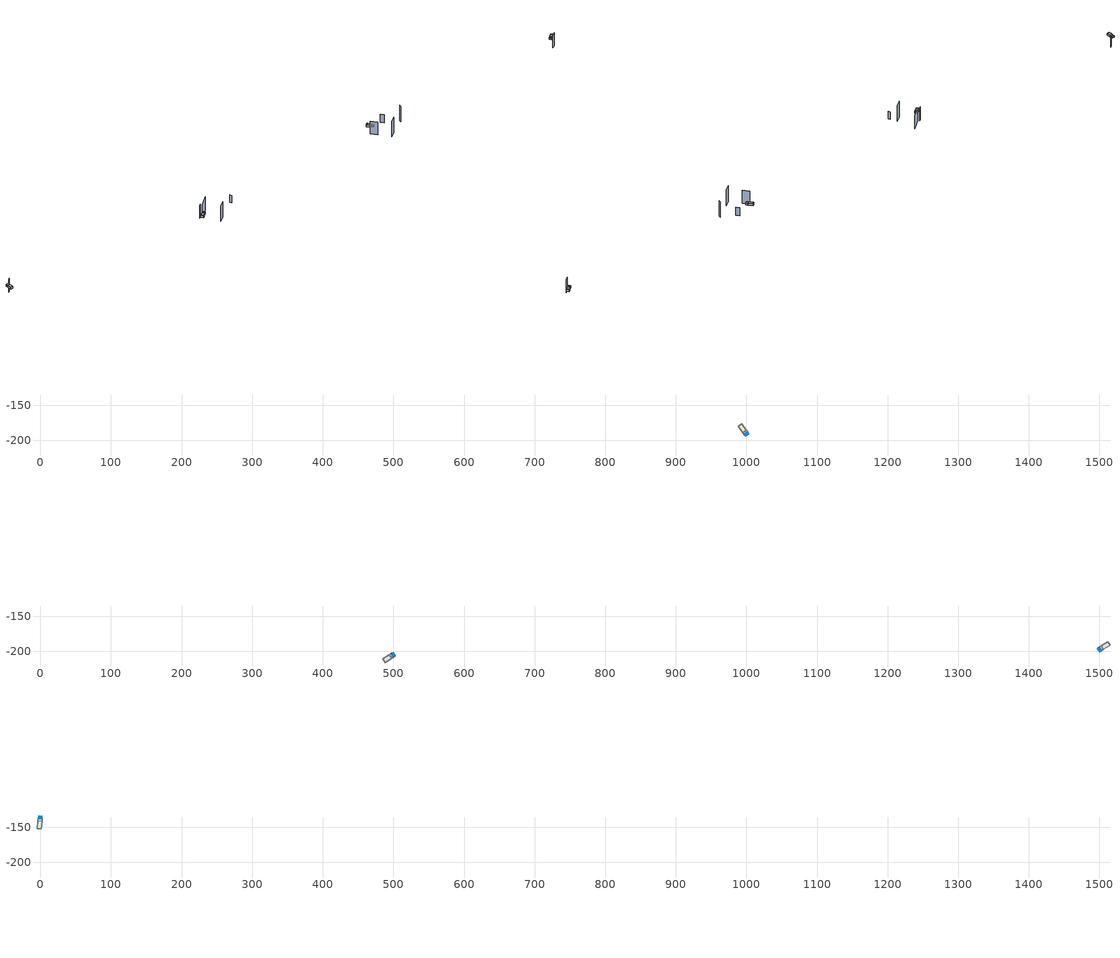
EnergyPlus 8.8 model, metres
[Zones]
2Perim
 floor adiabatic (115mmSandLimeBrick): 997.47,-192.74 994.82,-188.9 999.76,-185.49 1002.41,-189.33 z8.93
 wall outside (U0-5): 997.47,-192.74 1002.41,-189.33 z8.93:13.39
 wall to 2Core (115mmSandLimeBrick): 999.76,-185.49 994.82,-188.9 z8.93:13.39
 wall adiabatic (115mmSandLimeBrick): 1002.41,-189.33 999.76,-185.49 / 994.82,-188.9 997.47,-192.74 z8.93:13.39
 window (Single): 997.56,-192.68 1002.33,-189.39 z9.78:12.55
 ceiling adiabatic (115mmSandLimeBrick): 997.47,-192.74 1002.41,-189.33 1000.14,-186.04 995.2,-189.44 z13.39
 roof outside (U0-4): 995.2,-189.44 1000.14,-186.04 999.76,-185.49 994.82,-188.9 z13.39
2Core
 floor adiabatic (115mmSandLimeBrick): 994.82,-188.9 988.54,-179.78 993.48,-176.37 999.76,-185.49 z8.93
 wall adiabatic (115mmSandLimeBrick): 999.76,-185.49 993.48,-176.37 988.54,-179.78 994.82,-188.9 z8.93:13.39
 ceiling adiabatic (115mmSandLimeBrick): 994.82,-188.9 999.76,-185.49 994.38,-177.68 989.44,-181.08 z13.39
 roof outside (U0-4): 989.44,-181.08 994.38,-177.68 993.48,-176.37 988.54,-179.78 z13.39
1Perim
 floor adiabatic (115mmSandLimeBrick): 501.54,-207.24 497.62,-209.77 494.37,-204.72 498.29,-202.2 z13.39
 wall outside (U0-5): 501.54,-207.24 498.29,-202.2 z13.39:17.86
 wall to 1Core (115mmSandLimeBrick): 494.37,-204.72 497.62,-209.77 z13.39:17.86
 wall adiabatic (115mmSandLimeBrick): 498.29,-202.2 494.37,-204.72 / 497.62,-209.77 501.54,-207.24 z13.39:17.86
 window (Single): 501.49,-207.16 498.35,-202.28 z14.24:17.01
 ceiling adiabatic (115mmSandLimeBrick): 501.54,-207.24 498.29,-202.2 494.93,-204.36 498.18,-209.41 z17.86
 roof outside (U0-4): 498.18,-209.41 494.93,-204.36 494.37,-204.72 497.62,-209.77 z17.86
1Core
 floor adiabatic (115mmSandLimeBrick): 497.62,-209.77 488.31,-215.76 485.06,-210.72 494.37,-204.72 z13.39
 wall adiabatic (115mmSandLimeBrick): 494.37,-204.72 485.06,-210.72 488.31,-215.76 497.62,-209.77 z13.39:17.86
 ceiling adiabatic (115mmSandLimeBrick): 497.62,-209.77 494.37,-204.72 486.39,-209.86 489.64,-214.91 z17.86
 roof outside (U0-4): 489.64,-214.91 486.39,-209.86 485.06,-210.72 488.31,-215.76 z17.86
3Perim
 floor adiabatic (115mmSandLimeBrick): 1498.46,-194.56 1502.38,-192.03 1505.63,-197.08 1501.71,-199.6 z13.39
 wall outside (U0-5): 1498.46,-194.56 1501.71,-199.6 z13.39:17.86
 wall to 3Core (115mmSandLimeBrick): 1505.63,-197.08 1502.38,-192.03 z13.39:17.86
 wall adiabatic (115mmSandLimeBrick): 1501.71,-199.6 1505.63,-197.08 / 1502.38,-192.03 1498.46,-194.56 z13.39:17.86
 window (Single): 1498.51,-194.64 1501.65,-199.52 z14.24:17.01
 ceiling adiabatic (115mmSandLimeBrick): 1498.46,-194.56 1501.71,-199.6 1505.07,-197.44 1501.82,-192.39 z17.86
 roof outside (U0-4): 1501.82,-192.39 1505.07,-197.44 1505.63,-197.08 1502.38,-192.03 z17.86
3Core
 floor adiabatic (115mmSandLimeBrick): 1502.38,-192.03 1511.69,-186.04 1514.94,-191.08 1505.63,-197.08 z13.39
 wall adiabatic (115mmSandLimeBrick): 1505.63,-197.08 1514.94,-191.08 1511.69,-186.04 1502.38,-192.03 z13.39:17.86
 ceiling adiabatic (115mmSandLimeBrick): 1502.38,-192.03 1505.63,-197.08 1513.61,-191.94 1510.36,-186.89 z17.86
 roof outside (U0-4): 1510.36,-186.89 1513.61,-191.94 1514.94,-191.08 1511.69,-186.04 z17.86
0Perim
 floor adiabatic (115mmSandLimeBrick): 2.97,-137.03 2.44,-141.67 -3.52,-140.99 -2.99,-136.35 z17.86
 wall outside (U0-5): 2.97,-137.03 -2.99,-136.35 z17.86:22.32
 wall to 0Core (115mmSandLimeBrick): -3.52,-140.99 2.44,-141.67 z17.86:22.32
 wall adiabatic (115mmSandLimeBrick): -2.99,-136.35 -3.52,-140.99 / 2.44,-141.67 2.97,-137.03 z17.86:22.32
 window (Single): 2.87,-137.02 -2.89,-136.36 z18.71:21.48
 ceiling adiabatic (115mmSandLimeBrick): 2.97,-137.03 -2.99,-136.35 -3.44,-140.33 2.52,-141 z22.32
 roof outside (U0-4): 2.52,-141 -3.44,-140.33 -3.52,-140.99 2.44,-141.67 z22.32
0Core
 floor adiabatic (115mmSandLimeBrick): 2.44,-141.67 1.19,-152.67 -4.77,-151.99 -3.52,-140.99 z17.86
 wall adiabatic (115mmSandLimeBrick): -3.52,-140.99 -4.77,-151.99 1.19,-152.67 2.44,-141.67 z17.86:22.32
 ceiling adiabatic (115mmSandLimeBrick): 2.44,-141.67 -3.52,-140.99 -4.59,-150.42 1.37,-151.1 z22.32
 roof outside (U0-4): 1.37,-151.1 -4.59,-150.42 -4.77,-151.99 1.19,-152.67 z22.32
shading: 8.4,-134.65 4.44,-137.2 / 501.39,-197 527.76,-178.82 / 494.63,-196.51 499.19,-193.57 / 992.87,-209.47 984.53,-196.51 / 1504.15,-203.39 1496.13,-208.56 z0:31.25; 533.49,-225.61 519.44,-235.14 / 1023.39,-225.61 1009.34,-235.14 / 1064.38,-200.83 1063.76,-204.66 z0:37.86; 562.26,-216.64 562.92,-221.31 z20.25:37.86; 1030.92,-177.06 1035.6,-184.37 z0:19.61
[Site:GroundTemperature:BuildingSurface]
14, 14, 14, 14, 14, 14, 14, 14, 14, 14, 14, 14
[Site:GroundReflectance]
0.2, 0.2, 0.2, 0.2, 0.2, 0.2, 0.2, 0.2, 0.2, 0.2, 0.2, 0.2
[Site:GroundReflectance:SnowModifier]
1, 1
[Building]
Building: North Axis {deg}=0; Terrain=Suburbs; Loads Convergence Tolerance Value=.04; Temperature Convergence Tolerance Value {deltaC}=.4; Solar Distribution=MinimalShadowing; Maximum Number of Warmup Days=25
[Construction]
115mmSandLimeBrick: Plaster_0.005_115mmSandLimeBrick, Sand-Lime Brick_0.08_115mmSandLimeBrick, Plaster_0.08_115mmSandLimeBrick
U0-5: XPS Board_0.01_U0-5, General Concrete_0.2_U0-5
U0-4: XPS Board_0.06_U0-4, General Concrete_0.2_U0-4
Single: Generic Clear Glass 6mm_0.006_Single
[Material] Roughness=Rough; Thermal Absorptance=0.9
Name | Thickness {m} | Conductivity {W/m-K} | Density {kg/m3} | Specific Heat {J/kg-K} | Solar Absorptance | Visible Absorptance
Plaster_0.005_115mmSandLimeBrick | 0.005 | 1 | 2000 | 1130 | 0.6 | 0.6
Sand-Lime Brick_0.08_115mmSandLimeBrick | 0.08 | 0.56 | 1200 | 1000 | 0.6 | 0.6
Plaster_0.08_115mmSandLimeBrick | 0.08 | 1 | 2000 | 1130 | 0.6 | 0.6
XPS Board_0.01_U0-5 | 0.01 | 0.034 | 35 | 1400 | 0.6 | 0.6
General Concrete_0.2_U0-5; General Concrete_0.2_U0-4 | 0.2 | 2 | 2400 | 950 | 0.7 | 0.7
XPS Board_0.06_U0-4 | 0.06 | 0.034 | 35 | 1400 | 0.6 | 0.6
[WindowMaterial:Glazing]
Generic Clear Glass 6mm_0.006_Single: Optical Data Type=SpectralAverage; Window Glass Spectral Data Set=SpectralAverage; Thickness {m}=0.006; Solar Transmittance at Normal Incidence=0.68; Front Side Solar Reflectance at Normal Incidence=0.09; Back Side Solar Reflectance at Normal Incidence=0.1; Visible Transmittance at Normal Incidence=0.81; Front Side Visible Reflectance at Normal Incidence=0.11; Back Side Visible Reflectance at Normal Incidence=0.12; Infrared Transmittance at Normal Incidence=0; Front Side Infrared Hemispherical Emissivity=0.2; Back Side Infrared Hemispherical Emissivity=0.2; Conductivity {W/m-K}=0.9; Dirt Correction Factor for Solar and Visible Transmittance=1
[EnergyManagementSystem:Sensor]
Name | Output:Variable or Output:Meter Index Key | Output:Variable or Output:Meter
OutdoorTemp | Environment | Site Outdoor Air Drybulb Temperature
OutdoorRelHumid | Environment | Site Outdoor Air Relative Humidity
USRNATVENT_0Perim; USRNATVENT_1Perim; USRNATVENT_2Perim; USRNATVENT_3Perim | AllOff | Schedule Value
[Zone] Type=1; Multiplier=1; Zone Inside Convection Algorithm=TARP; Zone Outside Convection Algorithm=DOE-2
Name | Volume {m3} | Floor Area {m2}
0Perim; 1Perim; 2Perim; 3Perim | 124.972 | 27.9963
0Core; 1Core; 2Core; 3Core | 296.564 | 66.4366
[People] Number of People Schedule=AllOn; Number of People Calculation Method=People/Area; People per Zone Floor Area {person/m2}=0.5; Fraction Radiant=0.3; Sensible Heat Fraction=AUTOCALCULATE; Carbon Dioxide Generation Rate {m3/s-W}=3.82e-08; Enable ASHRAE 55 Comfort Warnings=No; Mean Radiant Temperature Calculation Type=ZoneAveraged; Clothing Insulation Calculation Method=DynamicClothingModelASHRAE55; Thermal Comfort Model 1 Type=AdaptiveASH55
Name | Zone or ZoneList | Activity Level Schedule | Work Efficiency Schedule | Air Velocity Schedule
People 0Perim | 0Perim | 0PerimPeopleActivity | 0PerimWorkEfficiency | 0PerimAirVelocity
People 0Core | 0Core | 0CorePeopleActivity | 0CoreWorkEfficiency | 0CoreAirVelocity
People 1Perim | 1Perim | 1PerimPeopleActivity | 1PerimWorkEfficiency | 1PerimAirVelocity
People 1Core | 1Core | 1CorePeopleActivity | 1CoreWorkEfficiency | 1CoreAirVelocity
People 2Perim | 2Perim | 2PerimPeopleActivity | 2PerimWorkEfficiency | 2PerimAirVelocity
People 2Core | 2Core | 2CorePeopleActivity | 2CoreWorkEfficiency | 2CoreAirVelocity
People 3Perim | 3Perim | 3PerimPeopleActivity | 3PerimWorkEfficiency | 3PerimAirVelocity
People 3Core | 3Core | 3CorePeopleActivity | 3CoreWorkEfficiency | 3CoreAirVelocity
[ElectricEquipment] Schedule=AllOn; Design Level Calculation Method=Watts/Area; Watts per Zone Floor Area {W/m2}=35; Fraction Latent=0; Fraction Radiant=.2; Fraction Lost=0
Name | Zone or ZoneList
0Perim Equipment 1 | 0Perim
0Core Equipment 1 | 0Core
1Perim Equipment 1 | 1Perim
1Core Equipment 1 | 1Core
2Perim Equipment 1 | 2Perim
2Core Equipment 1 | 2Core
3Perim Equipment 1 | 3Perim
3Core Equipment 1 | 3Core
[Lights] Schedule=AllOn; Design Level Calculation Method=Watts/Area; Watts per Zone Floor Area {W/m2}=15; Return Air Fraction=0; Fraction Radiant=.42; Fraction Visible=.18; Fraction Replaceable=1
Name | Zone or ZoneList
0Perim General lighting | 0Perim
0Core General lighting | 0Core
1Perim General lighting | 1Perim
1Core General lighting | 1Core
2Perim General lighting | 2Perim
2Core General lighting | 2Core
3Perim General lighting | 3Perim
3Core General lighting | 3Core
[ZoneControl:Thermostat]
Name | Zone or ZoneList | Control Type Schedule | Control 1
0Perim Thermostat | 0Perim | 0PerimZoneControlTypeSched | Dual Setpoint - Zone 0Perim
0Core Thermostat | 0Core | 0CoreZoneControlTypeSched | Dual Setpoint - Zone 0Core
1Perim Thermostat | 1Perim | 1PerimZoneControlTypeSched | Dual Setpoint - Zone 1Perim
1Core Thermostat | 1Core | 1CoreZoneControlTypeSched | Dual Setpoint - Zone 1Core
2Perim Thermostat | 2Perim | 2PerimZoneControlTypeSched | Dual Setpoint - Zone 2Perim
2Core Thermostat | 2Core | 2CoreZoneControlTypeSched | Dual Setpoint - Zone 2Core
3Perim Thermostat | 3Perim | 3PerimZoneControlTypeSched | Dual Setpoint - Zone 3Perim
3Core Thermostat | 3Core | 3CoreZoneControlTypeSched | Dual Setpoint - Zone 3Core
[ThermostatSetpoint:DualSetpoint]
Name | Heating Setpoint Temperature Schedule | Cooling Setpoint Temperature Schedule
Dual Setpoint - Zone 0Perim | 0PerimHeating_SP_Sch | 0PerimCooling_SP_Sch
Dual Setpoint - Zone 0Core | 0CoreHeating_SP_Sch | 0CoreCooling_SP_Sch
Dual Setpoint - Zone 1Perim | 1PerimHeating_SP_Sch | 1PerimCooling_SP_Sch
Dual Setpoint - Zone 1Core | 1CoreHeating_SP_Sch | 1CoreCooling_SP_Sch
Dual Setpoint - Zone 2Perim | 2PerimHeating_SP_Sch | 2PerimCooling_SP_Sch
Dual Setpoint - Zone 2Core | 2CoreHeating_SP_Sch | 2CoreCooling_SP_Sch
Dual Setpoint - Zone 3Perim | 3PerimHeating_SP_Sch | 3PerimCooling_SP_Sch
Dual Setpoint - Zone 3Core | 3CoreHeating_SP_Sch | 3CoreCooling_SP_Sch
[Zone equipment]
0Perim: 0Perim Ideal Loads Air
0Core: 0Core Ideal Loads Air
1Perim: 1Perim Ideal Loads Air
1Core: 1Core Ideal Loads Air
2Perim: 2Perim Ideal Loads Air
2Core: 2Core Ideal Loads Air
3Perim: 3Perim Ideal Loads Air
3Core: 3Core Ideal Loads Air
[ZoneHVAC:IdealLoadsAirSystem] Maximum Heating Supply Air Temperature {C}=30; Minimum Cooling Supply Air Temperature {C}=18; Maximum Heating Supply Air Humidity Ratio {kgWater/kgDryAir}=0.01; Minimum Cooling Supply Air Humidity Ratio {kgWater/kgDryAir}=0.008; Heating Limit=NoLimit; Maximum Heating Air Flow Rate {m3/s}=100; Cooling Limit=NoLimit; Maximum Cooling Air Flow Rate {m3/s}=100; Heating Availability Schedule=AllOn; Cooling Availability Schedule=AllOn; Dehumidification Control Type=None; Humidification Control Type=None; Demand Controlled Ventilation Type=OccupancySchedule; Outdoor Air Economizer Type=NoEconomizer; Heat Recovery Type=None; Sensible Heat Recovery Effectiveness=0.7; Latent Heat Recovery Effectiveness=0.65
Name | Design Specification Outdoor Air Object
0Perim Ideal Loads Air | 0PerimMinFreshAir
0Core Ideal Loads Air | 0CoreMinFreshAir
1Perim Ideal Loads Air | 1PerimMinFreshAir
1Core Ideal Loads Air | 1CoreMinFreshAir
2Perim Ideal Loads Air | 2PerimMinFreshAir
2Core Ideal Loads Air | 2CoreMinFreshAir
3Perim Ideal Loads Air | 3PerimMinFreshAir
3Core Ideal Loads Air | 3CoreMinFreshAir
[DesignSpecification:OutdoorAir] Outdoor Air Method=Sum; Outdoor Air Flow per Person {m3/s-person}=0.002; Outdoor Air Flow per Zone Floor Area {m3/s-m2}=0.002; Outdoor Air Schedule=AllOn
0PerimMinFreshAir; 0CoreMinFreshAir; 1PerimMinFreshAir; 1CoreMinFreshAir; 2PerimMinFreshAir; 2CoreMinFreshAir; 3PerimMinFreshAir; 3CoreMinFreshAir
[ZoneVentilation:DesignFlowRate] Schedule=AllOn; Design Flow Rate Calculation Method=AirChanges/Hour; Air Changes per Hour {1/hr}=0; Ventilation Type=NATURAL; Fan Pressure Rise {Pa}=0; Fan Total Efficiency=1; Constant Term Coefficient=1; Temperature Term Coefficient=0; Velocity Term Coefficient=0; Velocity Squared Term Coefficient=0; Minimum Indoor Temperature {C}=18; Delta Temperature {deltaC}=1; Maximum Wind Speed {m/s}=40
Name | Zone or ZoneList
0Perim ScheduledVent | 0Perim
1Perim ScheduledVent | 1Perim
2Perim ScheduledVent | 2Perim
3Perim ScheduledVent | 3Perim
[EnergyManagementSystem:Actuator] Actuated Component Type=Schedule:Constant; Actuated Component Control Type=Schedule Value
Name | Actuated Component Unique
NATVENT_AVAIL_SCHED_ACTUATOR_0Perim | NATVENT_AVAIL_SCHED_0Perim
NATVENT_AVAIL_SCHED_ACTUATOR_1Perim | NATVENT_AVAIL_SCHED_1Perim
NATVENT_AVAIL_SCHED_ACTUATOR_2Perim | NATVENT_AVAIL_SCHED_2Perim
NATVENT_AVAIL_SCHED_ACTUATOR_3Perim | NATVENT_AVAIL_SCHED_3Perim
[EnergyManagementSystem:ProgramCallingManager]
My 0Perim_Setpoint_Schedule_Calculator_Example: BeginTimestepBeforePredictor; 0Perim_ErlEnforceBinary
My 1Perim_Setpoint_Schedule_Calculator_Example: BeginTimestepBeforePredictor; 1Perim_ErlEnforceBinary
My 2Perim_Setpoint_Schedule_Calculator_Example: BeginTimestepBeforePredictor; 2Perim_ErlEnforceBinary
My 3Perim_Setpoint_Schedule_Calculator_Example: BeginTimestepBeforePredictor; 3Perim_ErlEnforceBinary
[EnergyManagementSystem:Program]
0Perim_ErlEnforceBinary: IF (USRNATVENT_0Perim > 0); Set NATVENT_AVAIL_SCHED_ACTUATOR_0Perim = 1; ELSE; Set NATVENT_AVAIL_SCHED_ACTUATOR_0Perim = 0; ENDIF
1Perim_ErlEnforceBinary: IF (USRNATVENT_1Perim > 0); Set NATVENT_AVAIL_SCHED_ACTUATOR_1Perim = 1; ELSE; Set NATVENT_AVAIL_SCHED_ACTUATOR_1Perim = 0; ENDIF
2Perim_ErlEnforceBinary: IF (USRNATVENT_2Perim > 0); Set NATVENT_AVAIL_SCHED_ACTUATOR_2Perim = 1; ELSE; Set NATVENT_AVAIL_SCHED_ACTUATOR_2Perim = 0; ENDIF
3Perim_ErlEnforceBinary: IF (USRNATVENT_3Perim > 0); Set NATVENT_AVAIL_SCHED_ACTUATOR_3Perim = 1; ELSE; Set NATVENT_AVAIL_SCHED_ACTUATOR_3Perim = 0; ENDIF
[ZoneVentilation:WindandStackOpenArea] Opening Area {m2}=12.8559; Opening Effectiveness=0; Effective Angle {deg}=0; Height Difference {m}=0.692669; Discharge Coefficient for Opening=0.6; Minimum Indoor Temperature {C}=24; Maximum Indoor Temperature {C}=100; Delta Temperature {deltaC}=1; Minimum Outdoor Temperature {C}=22; Maximum Outdoor Temperature {C}=26; Maximum Wind Speed {m/s}=40
Name | Zone | Opening Area Fraction Schedule
0PerimNatVent_Buoy | 0Perim | NATVENT_AVAIL_SCHED_0Perim
1PerimNatVent_Buoy | 1Perim | NATVENT_AVAIL_SCHED_1Perim
2PerimNatVent_Buoy | 2Perim | NATVENT_AVAIL_SCHED_2Perim
3PerimNatVent_Buoy | 3Perim | NATVENT_AVAIL_SCHED_3Perim
[ZoneInfiltration:DesignFlowRate] Schedule=On; Design Flow Rate Calculation Method=AirChanges/Hour; Air Changes per Hour {1/hr}=2; Constant Term Coefficient=1; Temperature Term Coefficient=0; Velocity Term Coefficient=0; Velocity Squared Term Coefficient=0
Name | Zone or ZoneList
0PerimInfiltration | 0Perim
1PerimInfiltration | 1Perim
2PerimInfiltration | 2Perim
3PerimInfiltration | 3Perim
[WaterUse:Equipment]
Name | Peak Flow Rate {m3/s} | Flow Rate Fraction Schedule | Target Temperature Schedule | Hot Water Supply Temperature Schedule | Cold Water Supply Temperature Schedule
DHW 0Perim | 0 | equipOffice | DHW Supply Temperature 0Perim | DHW Supply Temperature 0Perim | DHW Mains Temperature 0Perim
DHW 0Core | 5.53639e-05 | 60HrWk | DHW Supply Temperature 0Core | DHW Supply Temperature 0Core | DHW Mains Temperature 0Core
DHW 1Perim | 0 | equipOffice | DHW Supply Temperature 1Perim | DHW Supply Temperature 1Perim | DHW Mains Temperature 1Perim
DHW 1Core | 5.53639e-05 | 60HrWk | DHW Supply Temperature 1Core | DHW Supply Temperature 1Core | DHW Mains Temperature 1Core
DHW 2Perim | 0 | equipOffice | DHW Supply Temperature 2Perim | DHW Supply Temperature 2Perim | DHW Mains Temperature 2Perim
DHW 2Core | 5.53639e-05 | 60HrWk | DHW Supply Temperature 2Core | DHW Supply Temperature 2Core | DHW Mains Temperature 2Core
DHW 3Perim | 0 | equipOffice | DHW Supply Temperature 3Perim | DHW Supply Temperature 3Perim | DHW Mains Temperature 3Perim
DHW 3Core | 5.53639e-05 | 60HrWk | DHW Supply Temperature 3Core | DHW Supply Temperature 3Core | DHW Mains Temperature 3Core
[Schedule:Constant]
On: On/Off, 1
0PerimPeopleActivity; 0CorePeopleActivity; 1PerimPeopleActivity; 1CorePeopleActivity; 2PerimPeopleActivity; 2CorePeopleActivity; 3PerimPeopleActivity; 3CorePeopleActivity: Any Number, 125.28
0PerimAirVelocity; 0CoreAirVelocity; 1PerimAirVelocity; 1CoreAirVelocity; 2PerimAirVelocity; 2CoreAirVelocity; 3PerimAirVelocity; 3CoreAirVelocity: Any Number, 0.2
0PerimWorkEfficiency; 0CoreWorkEfficiency; 1PerimWorkEfficiency; 1CoreWorkEfficiency; 2PerimWorkEfficiency; 2CoreWorkEfficiency; 3PerimWorkEfficiency; 3CoreWorkEfficiency: Any Number, 0
0PerimHeating_SP_Sch; 0PerimCooling_SP_Sch; 0CoreHeating_SP_Sch; 0CoreCooling_SP_Sch; 1PerimHeating_SP_Sch; 1PerimCooling_SP_Sch; 1CoreHeating_SP_Sch; 1CoreCooling_SP_Sch; 2PerimHeating_SP_Sch; 2PerimCooling_SP_Sch; 2CoreHeating_SP_Sch; 2CoreCooling_SP_Sch; 3PerimHeating_SP_Sch; 3PerimCooling_SP_Sch; 3CoreHeating_SP_Sch; 3CoreCooling_SP_Sch: Temperature, 24
0PerimZoneControlTypeSched; 0CoreZoneControlTypeSched; 1PerimZoneControlTypeSched; 1CoreZoneControlTypeSched; 2PerimZoneControlTypeSched; 2CoreZoneControlTypeSched; 3PerimZoneControlTypeSched; 3CoreZoneControlTypeSched: Any Number, 4
NATVENT_AVAIL_SCHED_0Perim; NATVENT_AVAIL_SCHED_1Perim; NATVENT_AVAIL_SCHED_2Perim; NATVENT_AVAIL_SCHED_3Perim: Fraction, 1
DHW Supply Temperature 0Perim; DHW Supply Temperature 0Core; DHW Supply Temperature 1Perim; DHW Supply Temperature 1Core; DHW Supply Temperature 2Perim; DHW Supply Temperature 2Core; DHW Supply Temperature 3Perim; DHW Supply Temperature 3Core: Temperature, 65
DHW Mains Temperature 0Perim; DHW Mains Temperature 0Core; DHW Mains Temperature 1Perim; DHW Mains Temperature 1Core; DHW Mains Temperature 2Perim; DHW Mains Temperature 2Core; DHW Mains Temperature 3Perim; DHW Mains Temperature 3Core: Temperature, 10
[Schedule:Year]
AllOn: AllOn, 1, 1, 12, 31
equipOffice: equipOffice, 1, 1, 12, 31
AllOff: AllOff, 1, 1, 12, 31
60HrWk: 60HrWk, 1, 1, 12, 31
[Schedule:Week:Daily]
AllOn: AllOn, AllOn, AllOn, AllOn, AllOn, AllOn, AllOn, AllOn, AllOn, AllOn, AllOn, AllOn
equipOffice: equipOfficeWeekEnd, equipOffice, equipOffice, equipOffice, equipOffice, equipOffice, equipOfficeWeekEnd, equipOfficeWeekEnd, equipOffice, equipOffice, equipOffice, equipOffice
AllOff: AllOff, AllOff, AllOff, AllOff, AllOff, AllOff, AllOff, AllOff, AllOff, AllOff, AllOff, AllOff
60HrWk: 60HrWkDay, 60HrWkDay, 60HrWkDay, 60HrWkDay, 60HrWkDay, 60HrWkDay, 60HrWkDay, 60HrWkDay, 60HrWkDay, 60HrWkDay, 60HrWkDay, 60HrWkDay
[Schedule:Day:Hourly]
AllOn: 1, 1, 1, 1, 1, 1, 1, 1, 1, 1, 1, 1, 1, 1, 1, 1, 1, 1, 1, 1, 1, 1, 1, 1
equipOffice; equipOfficeWeekEnd: 0.1, 0.1, 0.1, 0.1, 0.1, 0.1, 0.1, 0.2, 0.4, 0.6, 0.8, 0.8, 0.4, 0.6, 0.8, 0.8, 0.4, 0.2, 0.1, 0.1, 0.1, 0.1, 0.1, 0.1
AllOff: 0, 0, 0, 0, 0, 0, 0, 0, 0, 0, 0, 0, 0, 0, 0, 0, 0, 0, 0, 0, 0, 0, 0, 0
60HrWkDay: 0.2, 0.2, 0.2, 0.2, 0.2, 0.2, 0.2, 0.4, 0.8, 0.8, 1, 1, 0.8, 1, 1, 1, 0.8, 0.4, 0.2, 0.2, 0.2, 0.2, 0.2, 0.2
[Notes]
----  This file was generated with Archsim v.4.0.2.17
-------------------------ERL SENSORS--------------------------
115mmSandLimeBrick GasType: Partition
